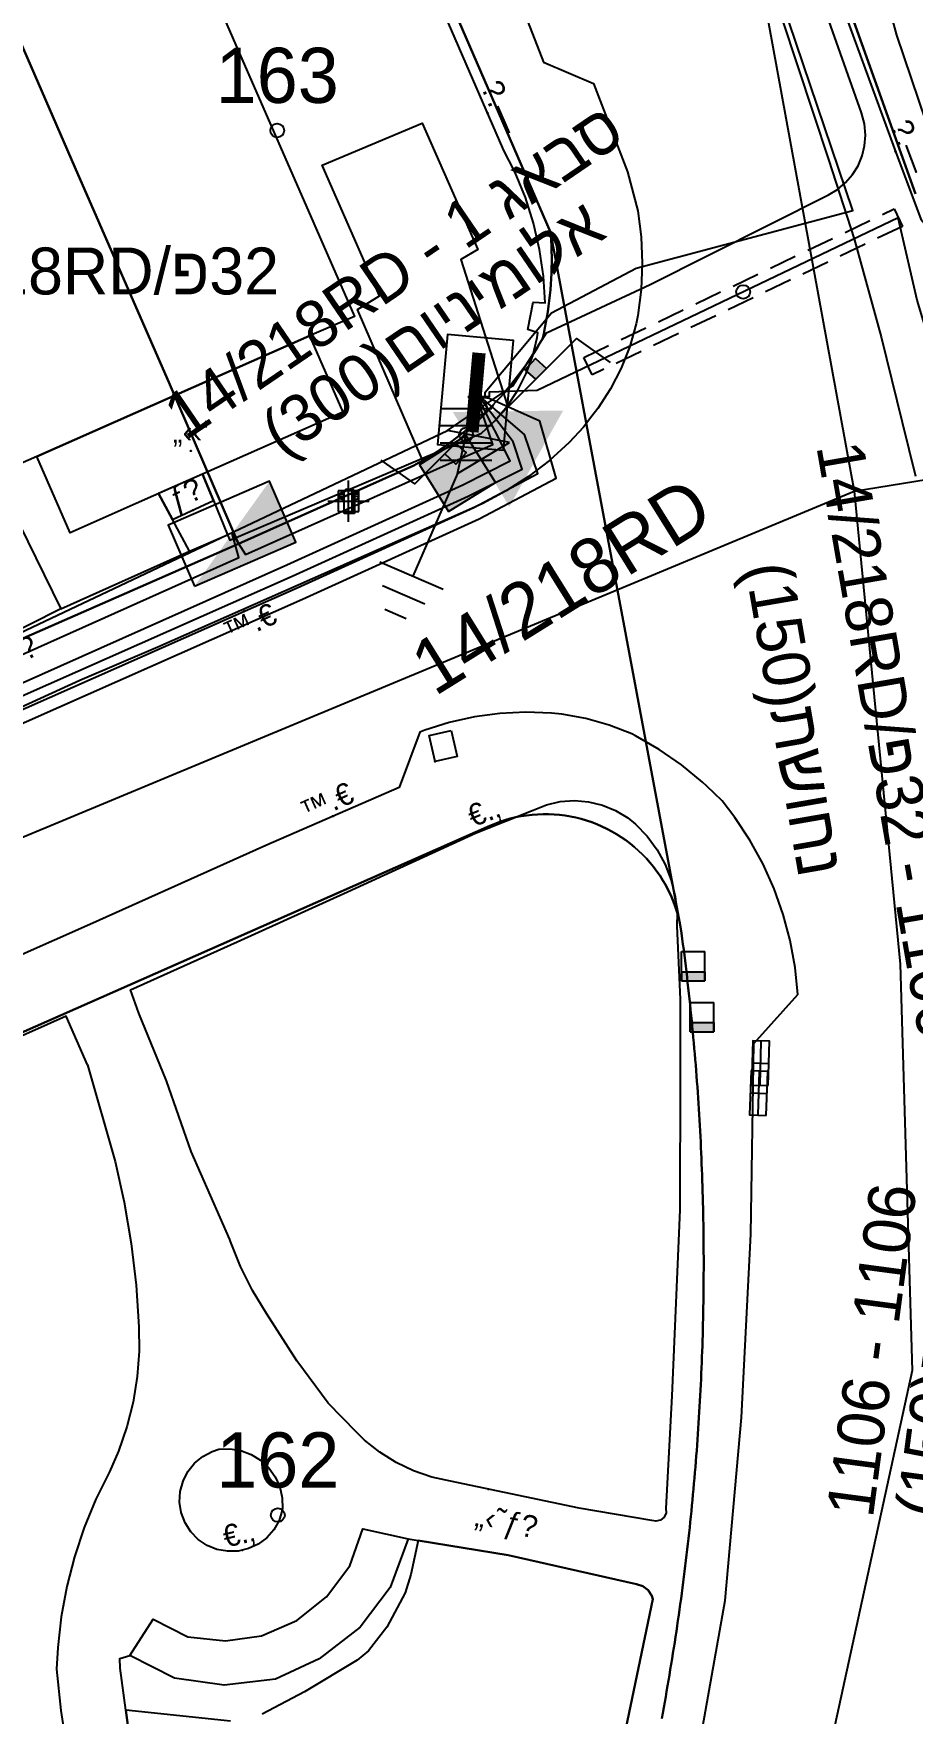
# Model space of a CAD drawing. Header units: metres. Extents: x 218299 to 220222, y 572714 to 574340.
# Drawn here: x 219259.5 to 219291.4, y 573411.5 to 573472.4 of the extents above; entities that cross this region are included whole.
import ezdxf
from ezdxf.enums import TextEntityAlignment as Align

# ---------------------------------------------------------------- set-up
doc = ezdxf.new("R2010")
doc.units = ezdxf.units.M
doc.header["$MEASUREMENT"] = 0
doc.header["$PDMODE"] = 66
doc.header["$PDSIZE"] = 0.75
doc.linetypes.add('DASH15', pattern=[1.5, 1, -0.5])
for name, color, linetype in [('1602', 44, 'Continuous'), ('1603', 44, 'Continuous'), ('6011', 10, 'Continuous'), ('6081', 1, 'CABLEUNDEXIST03'), ('6091', 102, 'CABLEUNDEXIST03'), ('6151', 102, 'CABLEUNDEXIST03'), ('6201', 7, 'Continuous'), ('6241', 7, 'Continuous'), ('6261', 7, 'Continuous'), ('6370', 7, 'Continuous'), ('6512', 7, 'Continuous'), ('6522', 1, 'Continuous'), ('65231', 1, 'Continuous'), ('6561', 7, 'Continuous'), ('6701', 7, 'DASH15'), ('68154', 7, 'Continuous'), ('6911', 3, 'Continuous'), ('6912', 1, 'Continuous'), ('6916', 7, 'Continuous'), ('A_POINTS', 2, 'Continuous'), ('M2200', 253, 'Continuous'), ('M2207', 253, 'Continuous'), ('M2401', 7, 'Continuous'), ('M2404', 7, 'Continuous'), ('M2407', 253, 'Continuous'), ('M2408', 253, 'Continuous'), ('M2412', 253, 'Continuous'), ('M2420', 253, 'Continuous'), ('M2602', 253, 'Continuous'), ('M2605', 253, 'Continuous'), ('M2809', 253, 'Continuous'), ('M4611', 253, 'Continuous'), ('M4903', 253, 'Continuous'), ('M5235', 253, 'Continuous'), ('M5250', 253, 'Continuous')]:
    doc.layers.add(name, color=color, linetype=linetype)
doc.styles.add('HEBTXT', font='HEBTXT')
doc.styles.add('MAVAT_HEBTXT', font='HEBTXT')
doc.linetypes.add('CABLEUNDEXIST03', pattern='A,3.5,[222,elecad.shx,S=0.01,R=0,X=0,Y=0],1.5', length=5)

# ---------------------------------------------------------------- blocks, each defined once
blk = doc.blocks.new('6261')
blk.add_lwpolyline([(-2, -1.2), (2, -1.2), (2, 1.2), (-2, 1.2)], close=True)
at = {"color": 0}
blk.add_solid([(2, 1.2), (-2, -1.2), (2, -1.2)], dxfattribs=at)
at = {"color": 0, "style": 'HEBTXT'}
blk.add_attdef('PIL_NAME', (2.689, 2.418), '', height=1.7, dxfattribs=at)
at = {"style": 'HEBTXT'}
blk.add_attdef('CAMUT_MONIM', (2.489, 0.218), '', height=1.7, dxfattribs=at)
at = {"color": 0, "style": 'HEBTXT', "flags": 1}
for tag, p in [('TYPE', (2.585, -1.773)), ('MAP_TYPE', (2.689, -3.782))]:
    blk.add_attdef(tag, p, '', height=1.7, dxfattribs=at)
blk = doc.blocks.new('6911')
at = {"layer": 'A_POINTS'}
blk.add_circle((0, 0), 0.25, dxfattribs=at)
at = {"color": 0, "style": 'HEBTXT', "flags": 1}
blk.add_attdef('CODE', (-2.918, 6.399), '', height=1.7, dxfattribs=at)
at = {"color": 0, "style": 'HEBTXT'}
for tag, p in [('PATH', (0.169, 4.708)), ('HTCH', (0.169, 2.708))]:
    blk.add_attdef(tag, text='', height=1.7, dxfattribs=at).set_placement(p, align=Align.MIDDLE_CENTER)
blk = doc.blocks.new('68154')
at = {"color": 0}
for p, q in [((0.9375, 0.9375), (-0.9375, 0.9375)), ((0.9375, 0.3125), (-0.9375, 0.3125)), ((0.9375, -0.3125), (-0.9375, -0.3125)), ((0.9375, -0.9375), (-0.9375, -0.9375))]:
    blk.add_line(p, q, dxfattribs=at)
at = {"layer": 'A_POINTS'}
blk.add_circle((0, 0), 0.25, dxfattribs=at)
blk = doc.blocks.new('6912')
at = {"layer": 'A_POINTS'}
blk.add_circle((0, 0), 0.25, dxfattribs=at)
at = {"color": 0, "style": 'HEBTXT', "flags": 1}
blk.add_attdef('CODE', (-2.918, 6.399), '', height=1.7, dxfattribs=at)
at = {"color": 0, "style": 'HEBTXT'}
for tag, p in [('PATH', (0.169, 4.708)), ('HTCH', (0.169, 2.708))]:
    blk.add_attdef(tag, text='', height=1.7, dxfattribs=at).set_placement(p, align=Align.MIDDLE_CENTER)
blk = doc.blocks.new('6522')
at = {"color": 0}
for points in [[(0.707, 0.707), (3.55, 3.55), (4.778, 2.689)], [(2.084, 2.082), (1.693, 2.422), (2.067, 2.83), (2.465, 2.465)]]:
    blk.add_lwpolyline(points, dxfattribs=at)
blk.add_solid([(2.083, 2.083), (1.693, 2.422), (2.465, 2.465), (2.067, 2.83)], dxfattribs=at)
at = {"color": 0, "style": 'HEBTXT'}
blk.add_attdef('PLACE', (4.757, 3.899), '', height=1.7, dxfattribs=at)
blk = doc.blocks.new('6201')
at = {"color": 0}
blk.add_solid([(-2, 1), (2, 1), (0, 4.464)], dxfattribs=at)
at = {"color": 0, "style": 'HEBTXT'}
for tag, p, height in [('TRN_NAME', (2.777, 4.893), 3), ('POWER', (2.777, 1.493), 2)]:
    blk.add_attdef(tag, p, '', height=height, dxfattribs=at)
blk = doc.blocks.new('6370')
at = {"color": 0}
blk.add_lwpolyline([(-1, -1), (1, -1), (1, 1), (-1, 1)], close=True, dxfattribs=at)
for points in [[(-0.991, 1.013), (1.003, 1.013), (-0.991, -1.013)], [(-0.991, -1.013), (1.003, -1.013), (1.003, 1.013)]]:
    blk.add_solid(points, dxfattribs=at)
at = {"color": 0, "style": 'HEBTXT'}
blk.add_attdef('POLE_NUM', (2.033, 2.706), '', height=2, dxfattribs=at)
at = {"color": 0, "style": 'HEBTXT', "flags": 1}
blk.add_attdef('MAP_TYPE', (2.063, -0.224), '', height=2, dxfattribs=at)
blk = doc.blocks.new('6561')
at = {"color": 0}
blk.add_line((0, 0), (-1.62, -3.72), dxfattribs=at)
at = {"color": 0, "flags": 128}
for points in [[(-2.812, -3.202), (-0.519, -4.199)], [(-2.718, -4.061), (-1.185, -4.727)], [(-2.624, -4.919), (-1.851, -5.255)]]:
    blk.add_lwpolyline(points, dxfattribs=at)
at = {"color": 0, "style": 'HEBTXT'}
for tag, p in [('TYPE', (1.691, -1.644)), ('DESC', (1.691, -4.209))]:
    blk.add_attdef(tag, p, '', height=1.5, dxfattribs=at)
blk = doc.blocks.new('6241')
at = {"color": 0}
blk.add_lwpolyline([(-2, -1.2), (2, -1.2), (2, 1.2), (-2, 1.2)], close=True, dxfattribs=at)
blk.add_lwpolyline([(-2, -1.2), (2, -1.2), (2, 1.2), (-2, 1.2)], close=True, dxfattribs=at)
at = {"color": 0, "const_width": 0.48}
blk.add_lwpolyline([(-1.44, 0), (1.44, 0)], dxfattribs=at)
blk.add_lwpolyline([(-1.44, 0), (1.44, 0)], dxfattribs=at)
at = {"color": 0, "style": 'HEBTXT'}
blk.add_attdef('PIL_NAME', (2.42, 1.776), '', height=1.7, dxfattribs=at)
at = {"color": 0, "style": 'HEBTXT', "flags": 1}
for tag, p in [('TYPE', (2.43, -0.61)), ('MAP_TYPE', (2.423, -2.677))]:
    blk.add_attdef(tag, p, '', height=1.7, dxfattribs=at)
blk = doc.blocks.new('6916')
at = {"layer": 'A_POINTS'}
blk.add_circle((0, 0), 0.25, dxfattribs=at)
at = {"color": 0, "style": 'HEBTXT'}
for tag, p in [('HTCH', (0.006, 3.527)), ('PIPE', (0.049, 1.33))]:
    blk.add_attdef(tag, text='', height=1.7, dxfattribs=at).set_placement(p, align=Align.MIDDLE_CENTER)
blk = doc.blocks.new('1603')
at = {"layer": 'A_POINTS'}
blk.add_circle((0, 0), 0.25, dxfattribs=at)
at = {"color": 0, "style": 'HEBTXT'}
blk.add_attdef('PARCEL_NUM', text='', height=2, dxfattribs=at).set_placement((0, 1), align=Align.CENTER)
at = {"color": 0, "style": 'HEBTXT', "flags": 1}
blk.add_attdef('LOT_NUM', text='', height=2, dxfattribs=at).set_placement((0, -2.5), align=Align.CENTER)
blk = doc.blocks.new('M2404')
blk.add_circle((0, 0), 0.025)
at = {"style": 'MAVAT_HEBTXT'}
blk.add_attdef('NAME', text='', height=0.8, dxfattribs=at).set_placement((0, 1.59), align=Align.MIDDLE)
blk = doc.blocks.new('M2408')
blk.add_circle((0, 0), 0.025)
at = {"style": 'MAVAT_HEBTXT'}
blk.add_attdef('NAME', text='', height=0.8, dxfattribs=at).set_placement((0, 1.59), align=Align.MIDDLE)
blk = doc.blocks.new('M2602')
blk.add_circle((0, 0), 0.025)
at = {"style": 'MAVAT_HEBTXT'}
blk.add_attdef('NAME', text='', height=0.8, dxfattribs=at).set_placement((0, 1.59), align=Align.MIDDLE)
blk = doc.blocks.new('M2605')
blk.add_circle((0, 0), 0.025)
at = {"style": 'MAVAT_HEBTXT'}
blk.add_attdef('NAME', text='', height=0.8, dxfattribs=at).set_placement((0, 1.59), align=Align.MIDDLE)
blk = doc.blocks.new('M2207')
blk.add_circle((0, 0), 0.025)
at = {"style": 'MAVAT_HEBTXT'}
blk.add_attdef('NAME', text='', height=0.8, dxfattribs=at).set_placement((0, 1.59), align=Align.MIDDLE)
blk = doc.blocks.new('M2412')
blk.add_circle((0, 0), 0.025)
at = {"style": 'MAVAT_HEBTXT'}
blk.add_attdef('NAME', text='', height=0.8, dxfattribs=at).set_placement((0, 1.59), align=Align.MIDDLE)
blk = doc.blocks.new('M5250')
blk.add_circle((0, 0), 0.025)
at = {"style": 'MAVAT_HEBTXT'}
blk.add_attdef('NAME', text='', height=0.8, dxfattribs=at).set_placement((0, 1.25), align=Align.MIDDLE)
blk = doc.blocks.new('M4611')
for p, q in [((-1.07, 0.55), (-1.07, 0.77)), ((-1, 0.57), (-0.52, 0.57)), ((-0.95, 0.86), (-0.54, 0.86)), ((-0.88, 1), (-0.51, 1)), ((-0.77, 1.07), (-0.5, 1.07)), ((-0.77, 0.25), (-0.5, 0.25)), ((-0.5, 1.07), (-0.5, 1.13)), ((-0.5, -1.5), (-0.5, 1.06)), ((-0.2, 1.43), (0.44, 1.43)), ((-0.04, 1.28), (-0.04, -1.47)), ((0.41, 1.29), (0.41, -1.46)), ((0.64, -1.47), (0.64, 1.16)), ((0.74, 1.13), (0.74, -1.5)), ((0.74, 1.07), (0.95, 1.07)), ((0.74, 0.25), (0.95, 0.25)), ((1.03, 1), (0.77, 1)), ((1.16, 0.85), (0.78, 0.85)), ((1.2, 0.55), (0.79, 0.55)), ((1.25, 0.55), (1.25, 0.77)), ((0.74, -1.5), (-0.5, -1.5))]:
    blk.add_line(p, q)
for centre, start, end in [((-0.77, 0.77), 90, 180), ((-0.77, 0.55), 180, 270), ((-0.2, 1.13), 90, 180), ((0.44, 1.13), 0, 90), ((0.95, 0.77), 0, 90), ((0.95, 0.55), 270, 0)]:
    blk.add_arc(centre, 0.3, start, end)
blk.add_point((0, 0))
at = {"style": 'MAVAT_HEBTXT', "flags": 1}
for tag, p in [('MARK', (0.08, 2.68)), ('HEIGHT', (0.08, -2.76)), ('NAME', (0.08, -5.32)), ('DIAMETER', (0.08, -7.89))]:
    blk.add_attdef(tag, text='', height=0.8, dxfattribs=at).set_placement(p, align=Align.MIDDLE)
blk = doc.blocks.new('M4903')
blk.add_lwpolyline([(-1.6, -0.59), (1.6, -0.59), (1.6, 0.62), (-1.6, 0.62)], close=True)
for points in [[(-1.57, 0), (1.57, 0)], [(0, 0.62), (0, -0.59)]]:
    blk.add_lwpolyline(points)
at = {"style": 'MAVAT_HEBTXT', "flags": 1}
for tag, p in [('MARK', (0, 1.87)), ('IL', (0, -6.97))]:
    blk.add_attdef(tag, text='', height=0.8, dxfattribs=at).set_placement(p, align=Align.MIDDLE)
at = {"style": 'MAVAT_HEBTXT'}
for tag, p in [('HEIGHT', (0, -1.84)), ('NAME', (0, -4.41))]:
    blk.add_attdef(tag, text='', height=0.8, dxfattribs=at).set_placement(p, align=Align.MIDDLE)
blk = doc.blocks.new('*U89')
at = {"linetype": 'Continuous'}
for p, q in [((-0.85, 0), (-0.85, -0.66)), ((0.85, 0), (0.85, -0.66))]:
    blk.add_line(p, q, dxfattribs=at)
blk.add_solid([(-0.85, 0), (-0.85, -0.66), (0.85, -0.66)], dxfattribs=at)
at = {"linetype": 'Continuous', "extrusion": (0, 0, -1)}
blk.add_solid([(0.85, 0), (-0.85, 0), (-0.85, -0.66)], dxfattribs=at)
blk = doc.blocks.new('M5235')
for points in [[(-0.85, 1.47), (0.85, 1.47)], [(-0.85, -0.66), (-0.85, 1.47)], [(0.85, -0.66), (0.85, 1.47)], [(-0.85, 0), (0.85, 0)], [(-0.85, -0.66), (0.85, -0.66)]]:
    blk.add_lwpolyline(points)
at = {"linetype": 'Continuous'}
blk.add_blockref('*U89', (0, 0), dxfattribs=at)
at = {"style": 'MAVAT_HEBTXT', "flags": 1}
for tag, p in [('MARK', (0, 2.72)), ('HEIGHT', (0, -1.92)), ('NAME', (0, -4.48))]:
    blk.add_attdef(tag, text='', height=0.8, dxfattribs=at).set_placement(p, align=Align.MIDDLE)
blk = doc.blocks.new('111')
at = {"layer": 'M2200'}
blk.add_polyline3d([(219265.245, 573475.677, 579.645), (219265.245, 573475.677, 579.645), (219271.134, 573462.182, 575.805), (219269.51, 573461.474, 575.834), (219259.625, 573457.096, 576.01), (219257.905, 573456.351, 576.045), (219251.903, 573469.856, 579.405), (219258.761, 573472.848, 579.528)], close=True, dxfattribs=at)
at = {"layer": 'M2207'}
for points in [[(219259.625, 573457.096, 575.925), (219269.51, 573461.474, 575.685), (219270.715, 573458.712, 575.685), (219265.627, 573456.459, 575.808), (219265.627, 573456.459, 575.808), (219263.228, 573455.397, 575.866), (219260.83, 573454.335, 575.925), (219259.625, 573457.096, 575.925)], [(219273.085, 573417.858, 576.105), (219272.423, 573416.097, 576.105), (219271.335, 573414.657, 576.105), (219269.849, 573413.509, 576.105), (219268.27, 573412.766, 576.105), (219266.413, 573412.554, 576.105), (219264.607, 573412.809, 576.105), (219262.992, 573413.628, 576.105), (219262.992, 573413.628, 576.105), (219263.845, 573414.944, 576.345), (219265.091, 573414.309, 576.345), (219266.464, 573414.156, 576.345), (219267.767, 573414.343, 576.345), (219269.047, 573414.898, 576.345), (219270.124, 573415.762, 576.345), (219270.969, 573416.885, 576.345), (219271.441, 573418.226, 576.345), (219273.085, 573417.858, 576.105)]]:
    blk.add_polyline3d(points, close=True, dxfattribs=at)
at = {"layer": 'M2401'}
for points in [[(219270.861, 573504.264, 572.734), (219272.37, 573502.46, 572.734), (219274.071, 573500.102, 572.734), (219275.346, 573498.198, 572.745), (219278.109, 573493.9, 572.745), (219277.059, 573493.04, 572.745), (219279.334, 573488.862, 572.985), (219282.181, 573483.328, 572.865), (219283.383, 573480.807, 572.865), (219285.292, 573476.417, 572.985), (219286.623, 573472.987, 573.105), (219288.329, 573467.835, 573.105), (219289.242, 573464.999, 573.105), (219290.218, 573461.436, 573.105), (219290.98, 573458.342, 573.178), (219291.462, 573456.383, 573.225)], [(219276.65, 573474.834, 572.7), (219277.986, 573471.398, 572.7), (219279.795, 573470.631, 572.7), (219281.027, 573467.423, 572.82), (219281.407, 573466.009, 572.82), (219281.526, 573465.064, 572.82), (219281.565, 573464.113, 572.82), (219281.525, 573463.162, 572.82), (219281.405, 573462.217, 572.82), (219281.348, 573461.909, 572.82), (219281.11, 573461.096, 572.82), (219280.797, 573460.308, 572.82), (219280.41, 573459.554, 572.82), (219279.955, 573458.839, 572.82), (219279.741, 573458.565, 572.82), (219279.434, 573458.171, 572.82), (219278.91, 573457.61, 572.82), (219278.201, 573456.962, 572.82), (219277.441, 573456.376, 572.82), (219276.634, 573455.854, 572.82), (219275.787, 573455.402, 572.82), (219275.393, 573455.221, 572.82), (219271.586, 573453.533, 572.82), (219264.004, 573450.188, 572.7), (219261.184, 573448.982, 572.7), (219254.331, 573445.85, 572.7)], [(219283.369, 573408.898, 573.66), (219284.574, 573415.63, 573.42), (219285.159, 573422.258, 573.42), (219285.501, 573428.903, 573.42), (219285.61, 573435.816, 573.18), (219287.198, 573437.598, 573.18), (219287.102, 573438.579, 573.143), (219286.927, 573439.548, 573.108), (219286.674, 573440.5, 573.074), (219286.344, 573441.429, 573.042), (219285.94, 573442.327, 573.012), (219285.465, 573443.191, 572.984), (219284.921, 573444.012, 572.958), (219284.454, 573444.618, 572.94), (219283.906, 573445.146, 572.966), (219283.745, 573445.3, 572.974), (219282.984, 573445.923, 572.995), (219282.174, 573446.483, 573.004), (219281.323, 573446.976, 573.001), (219281.182, 573447.049, 573), (219280.362, 573447.361, 573), (219279.516, 573447.597, 573), (219278.653, 573447.755, 573), (219278.272, 573447.799, 573), (219277.339, 573447.833, 573), (219276.406, 573447.787, 573), (219275.481, 573447.662, 573), (219274.57, 573447.457, 573), (219273.679, 573447.176, 573), (219273.499, 573447.108, 573), (219272.757, 573445.107, 572.88), (219267.923, 573443.002, 572.88), (219261.549, 573440.132, 572.88), (219254.915, 573437.203, 572.88)]]:
    blk.add_polyline3d(points, dxfattribs=at)
at = {"layer": 'M2404'}
for points in [[(219276.65, 573474.834, 572.7), (219277.986, 573471.398, 572.7), (219279.795, 573470.631, 572.7), (219281.027, 573467.423, 572.82), (219281.407, 573466.009, 572.82), (219281.526, 573465.064, 572.82), (219281.565, 573464.113, 572.82), (219281.525, 573463.162, 572.82), (219281.405, 573462.217, 572.82), (219281.348, 573461.909, 572.82), (219281.11, 573461.096, 572.82), (219280.797, 573460.308, 572.82), (219280.41, 573459.554, 572.82), (219279.955, 573458.839, 572.82), (219279.741, 573458.565, 572.82), (219279.434, 573458.171, 572.82), (219278.91, 573457.61, 572.82), (219278.201, 573456.962, 572.82), (219277.441, 573456.376, 572.82), (219276.634, 573455.854, 572.82), (219275.787, 573455.402, 572.82), (219275.393, 573455.221, 572.82), (219271.586, 573453.533, 572.82), (219264.004, 573450.188, 572.7), (219261.184, 573448.982, 572.7), (219254.331, 573445.85, 572.7)], [(219270.861, 573504.264, 572.734), (219272.37, 573502.46, 572.734), (219274.071, 573500.102, 572.734), (219275.346, 573498.198, 572.745), (219278.109, 573493.9, 572.745), (219277.059, 573493.04, 572.745), (219279.334, 573488.862, 572.985), (219282.181, 573483.328, 572.865), (219283.383, 573480.807, 572.865), (219285.292, 573476.417, 572.985), (219286.623, 573472.987, 573.105), (219288.329, 573467.835, 573.105), (219289.242, 573464.999, 573.105), (219290.218, 573461.436, 573.105), (219290.98, 573458.342, 573.178), (219291.462, 573456.383, 573.225)], [(219283.369, 573408.898, 573.66), (219284.574, 573415.63, 573.42), (219285.159, 573422.258, 573.42), (219285.501, 573428.903, 573.42), (219285.61, 573435.816, 573.18), (219287.198, 573437.598, 573.18), (219287.102, 573438.579, 573.143), (219286.927, 573439.548, 573.108), (219286.674, 573440.5, 573.074), (219286.344, 573441.429, 573.042), (219285.94, 573442.327, 573.012), (219285.465, 573443.191, 572.984), (219284.921, 573444.012, 572.958), (219284.454, 573444.618, 572.94), (219283.906, 573445.146, 572.966), (219283.745, 573445.3, 572.974), (219282.984, 573445.923, 572.995), (219282.174, 573446.483, 573.004), (219281.323, 573446.976, 573.001), (219281.182, 573447.049, 573), (219280.362, 573447.361, 573), (219279.516, 573447.597, 573), (219278.653, 573447.755, 573), (219278.272, 573447.799, 573), (219277.339, 573447.833, 573), (219276.406, 573447.787, 573), (219275.481, 573447.662, 573), (219274.57, 573447.457, 573), (219273.679, 573447.176, 573), (219273.499, 573447.108, 573), (219272.757, 573445.107, 572.88), (219267.923, 573443.002, 572.88), (219261.549, 573440.132, 572.88), (219254.915, 573437.203, 572.88)]]:
    blk.add_polyline3d(points, dxfattribs=at)
at = {"layer": 'M2407'}
for points in [[(219294.11, 573464.953, 574.562), (219292.93, 573466.059, 574.562), (219290.786, 573472.384, 574.442), (219289.746, 573476.19, 574.202), (219288.784, 573480.969, 574.202), (219290.498, 573481.452, 573.962), (219290.426, 573481.873, 573.962), (219291.717, 573482.346, 573.962), (219291.571, 573485.264, 573.962), (219296.034, 573485.7, 573.962)], [(219273.571, 573457.025, 573.302), (219271.244, 573462.426, 573.302), (219272.045, 573462.926, 573.302), (219269.966, 573467.666, 573.302), (219273.582, 573469.186, 573.302), (219275.601, 573464.602, 573.302), (219274.983, 573464.241, 573.302), (219276.682, 573458.942, 573.302)]]:
    blk.add_polyline3d(points, dxfattribs=at)
at = {"layer": 'M2408'}
for points in [[(219265.161, 573453.673, 572.582), (219266.533, 573454.263, 572.582)], [(219260.491, 573451.576, 572.582), (219254.811, 573448.713, 572.702)], [(219282.933, 573434.671, 573.302), (219282.928, 573429.789, 573.302), (219282.632, 573423.039, 573.302), (219282.422, 573418.964, 573.422), (219282.427, 573418.797, 573.472), (219282.355, 573418.646, 573.515), (219282.22, 573418.54, 573.544), (219282.05, 573418.503, 573.552), (219281.915, 573418.526, 573.542), (219279.283, 573418.969, 573.782), (219274.613, 573419.947, 573.902), (219273.932, 573420.1, 573.858), (219273.272, 573420.33, 573.823), (219272.641, 573420.633, 573.798), (219272.049, 573421.006, 573.784), (219271.502, 573421.443, 573.78), (219271.203, 573421.73, 573.782), (219270.184, 573422.776, 573.782), (219269.045, 573424.309, 573.782), (219267.944, 573426.024, 573.662), (219267.438, 573426.858, 573.662), (219267.003, 573427.731, 573.662), (219266.641, 573428.636, 573.662), (219266.613, 573428.716, 573.662), (219265.217, 573431.905, 573.542), (219264.325, 573434.467, 573.302), (219263.321, 573436.913, 573.062)], [(219261.462, 573435.05, 573.062), (219262.458, 573431.545, 573.302), (219262.79, 573430.063, 573.4), (219263.044, 573428.566, 573.503), (219263.219, 573427.058, 573.608), (219263.314, 573425.543, 573.718), (219263.332, 573424.669, 573.782), (219263.263, 573423.74, 573.782), (219263.115, 573422.821, 573.782), (219262.888, 573421.917, 573.782), (219262.584, 573421.036, 573.782), (219262.261, 573420.295, 573.782), (219261.763, 573419.299, 573.86), (219261.337, 573418.27, 573.923), (219260.984, 573417.212, 573.972), (219260.707, 573416.131, 574.006), (219260.506, 573415.034, 574.025), (219260.382, 573413.925, 574.029), (219260.342, 573413.129, 574.022), (219260.496, 573411.635, 574.154), (219260.726, 573410.15, 574.266)], [(219273.085, 573417.858, 574.022), (219273.448, 573417.799, 573.998), (219276.709, 573417.264, 573.782), (219281.36, 573416.219, 573.542), (219281.587, 573416.143, 573.542), (219281.777, 573415.996, 573.542), (219281.908, 573415.795, 573.542), (219281.949, 573415.674, 573.542), (219280.615, 573409.299, 573.782)], [(219263.008, 573410.472, 574.202), (219262.848, 573411.654, 574.149), (219262.642, 573413.171, 574.082), (219262.631, 573413.524, 574.082), (219262.992, 573413.628, 574.082)]]:
    blk.add_polyline3d(points, dxfattribs=at)
at = {"layer": 'M2412'}
blk.add_polyline3d([(219265.627, 573456.459, 573.302), (219264.036, 573455.755, 573.302), (219264.545, 573454.812, 572.822), (219266.022, 573455.502, 572.822)], close=True, dxfattribs=at)
at = {"layer": 'M2420', "linetype": 'Continuous', "lineweight": -3}
for points in [[(219256.282, 573513.496), (219263.41, 573505.62), (219268.3, 573499.12), (219274.59, 573492.38), (219278.655, 573487.654), (219285.3, 573477.38), (219289.24, 573455.84)], [(219289.24, 573455.84), (219327.91, 573462.12), (219380.7, 573467.5), (219396.3, 573469.62)], [(219211.8, 573423.19), (219237.2, 573434.19), (219289.24, 573455.84)], [(219289.24, 573455.84), (219290.91, 573438.69), (219291.348, 573423.966), (219287.284, 573405.343), (219280.498, 573384.44), (219276.425, 573376.295), (219268.281, 573362.45), (219259.507, 573352.104)]]:
    blk.add_lwpolyline(points, dxfattribs=at)
at = {"layer": 'M2602'}
for points in [[(219263.321, 573436.913, 573.332), (219263.321, 573436.913, 573.332), (219263.018, 573437.759, 573.332), (219263.018, 573437.759, 573.332), (219266.884, 573439.504, 573.212), (219270.877, 573441.322, 573.332), (219275.546, 573443.462, 573.332), (219277.616, 573444.281, 573.332), (219278.093, 573444.473, 573.374), (219278.594, 573444.588, 573.409), (219279.107, 573444.625, 573.436), (219279.621, 573444.583, 573.456), (219280.122, 573444.462, 573.467), (219280.598, 573444.265, 573.469), (219281.039, 573443.998, 573.462), (219281.32, 573443.772, 573.452), (219281.742, 573443.334, 573.452), (219282.102, 573442.844, 573.452), (219282.395, 573442.312, 573.452), (219282.616, 573441.745, 573.452), (219282.76, 573441.154, 573.452), (219282.826, 573440.55, 573.452), (219282.822, 573440.076, 573.452), (219282.938, 573437.429, 573.452), (219282.933, 573434.671, 573.452), (219282.933, 573434.671, 573.452)], [(219261.462, 573435.05, 573.332), (219261.462, 573435.05, 573.332), (219260.685, 573436.814, 573.332), (219260.685, 573436.814, 573.332), (219255.608, 573434.556, 573.212), (219250.243, 573432.214, 573.212), (219244.714, 573429.508, 573.212), (219244.714, 573429.508, 573.212)], [(219266.214, 573421.105, 574.082), (219266.615, 573421.122, 574.082), (219267.013, 573421.06, 574.082), (219267.39, 573420.92, 574.082), (219267.732, 573420.709, 574.082), (219268.026, 573420.435, 574.082), (219268.26, 573420.107, 574.082), (219268.425, 573419.74, 574.082), (219268.513, 573419.348, 574.082), (219268.523, 573418.946, 574.082), (219268.519, 573418.899, 574.082), (219268.401, 573418.53, 574.082), (219268.211, 573418.192, 574.082), (219267.955, 573417.901, 574.082), (219267.645, 573417.669, 574.082), (219267.294, 573417.505, 574.082), (219266.917, 573417.417, 574.082), (219266.53, 573417.407, 574.082), (219266.149, 573417.477, 574.082), (219265.79, 573417.624, 574.082), (219265.469, 573417.841, 574.082), (219265.2, 573418.119, 574.082), (219264.993, 573418.446, 574.082), (219264.857, 573418.809, 574.082), (219264.799, 573419.192, 574.082), (219264.821, 573419.579, 574.082), (219264.921, 573419.953, 574.082), (219265.096, 573420.299, 574.082), (219265.338, 573420.602, 574.082), (219265.636, 573420.848, 574.082), (219265.979, 573421.028, 574.082), (219266.214, 573421.105, 574.082)]]:
    blk.add_polyline3d(points, dxfattribs=at)
at = {"layer": 'M2605'}
for points in [[(219285.297, 573482.266, 574.09), (219287.597, 573476.742, 574.09), (219290.706, 573468.252, 574.33), (219291.663, 573465.704, 574.33), (219292.166, 573465.103, 574.33), (219292.728, 573464.557, 574.33), (219293.342, 573464.072, 574.33), (219294.003, 573463.651, 574.33), (219294.703, 573463.3, 574.33), (219295.436, 573463.022, 574.33), (219296.192, 573462.82, 574.33), (219296.966, 573462.696, 574.33), (219297.748, 573462.652, 574.33), (219298.53, 573462.688, 574.33), (219299.305, 573462.803, 574.33), (219300.062, 573462.996, 574.33), (219299.984, 573463.485, 574.368), (219299.585, 573465.962, 574.562), (219299.568, 573466.065, 574.57), (219299.568, 573466.065, 574.57), (219299.568, 573466.065, 574.57)], [(219265.627, 573456.459, 573.302), (219266.022, 573455.502, 573.302), (219266.533, 573454.263, 573.302), (219266.613, 573454.07, 573.302), (219266.613, 573454.07, 573.302), (219273.571, 573457.025, 573.302), (219275.735, 573457.944, 573.302), (219276.234, 573458.411, 573.302), (219276.676, 573458.933, 573.302), (219276.682, 573458.942, 573.302), (219277.053, 573459.503, 573.302), (219277.362, 573460.113, 573.302), (219277.597, 573460.755, 573.302), (219277.756, 573461.42, 573.302), (219277.782, 573461.581, 573.302), (219277.412, 573461.708, 573.302), (219277.615, 573462.697, 573.302), (219278.043, 573462.67, 573.302), (219277.983, 573463.645, 573.302), (219277.843, 573464.612, 573.302), (219277.625, 573465.564, 573.302), (219277.329, 573466.495, 573.302), (219276.958, 573467.399, 573.302), (219276.515, 573468.269, 573.302), (219276.508, 573468.28, 573.302), (219273.33, 573475.609, 573.062)], [(219248.92, 573448.904, 573.302), (219249.261, 573448.113, 573.302), (219249.9, 573446.628, 573.302), (219249.929, 573446.561, 573.302), (219254.811, 573448.713, 573.302), (219254.811, 573448.713, 573.302), (219252.8, 573453.399, 573.302), (219252.8, 573453.399, 573.302), (219255.679, 573454.669, 573.302), (219256.894, 573455.205, 573.302), (219257.038, 573455.269, 573.302), (219258.397, 573455.868, 573.302), (219260.491, 573451.576, 573.302), (219260.491, 573451.576, 573.302), (219265.161, 573453.673, 573.302), (219265.161, 573453.673, 573.302), (219264.545, 573454.812, 573.302), (219264.036, 573455.755, 573.302)]]:
    blk.add_polyline3d(points, dxfattribs=at)
at = {"layer": 'M2809'}
for points in [[(219280.615, 573409.299, 573.782), (219281.949, 573415.674, 573.542), (219281.908, 573415.795, 573.542), (219281.777, 573415.996, 573.542), (219281.587, 573416.143, 573.542), (219281.36, 573416.219, 573.542), (219276.709, 573417.264, 573.782), (219273.448, 573417.799, 573.998), (219273.18, 573416.57, 573.998), (219272.973, 573415.905, 574.06), (219272.313, 573414.661, 574.238), (219271.647, 573413.801, 574.238), (219271.23, 573413.455, 574.238), (219269.327, 573412.307, 574.238), (219267.788, 573411.5, 574.238)], [(219266.645, 573411.25, 574.238), (219262.848, 573411.654, 574.149), (219263.008, 573410.472, 574.202)]]:
    blk.add_polyline3d(points, dxfattribs=at)
at = {"layer": 'M5250'}
blk.add_polyline3d([(219274.641, 573447.169, 572.985), (219274.86, 573446.225, 572.985), (219274.055, 573446.039, 572.985), (219273.836, 573446.982, 572.985), (219274.641, 573447.169, 572.985)], dxfattribs=at)
at = {"layer": 'M2207'}
ref = blk.add_blockref('M2207', (219265.202, 573457.303), dxfattribs=dict(at, xscale=0.5, yscale=0.5, zscale=0.5))
ref.add_attrib('NAME', '„‹‹‘', dxfattribs={"layer": '0', "height": 0.8, "style": 'MAVAT_HEBTXT'}).set_placement((219265.202, 573457.928), align=Align.MIDDLE)
at = {"layer": 'M2404'}
ref = blk.add_blockref('M2404', (219267.107, 573451.557), dxfattribs=dict(at, xscale=0.5, yscale=0.5, zscale=0.5))
ref.add_attrib('NAME', '™.€', dxfattribs={"layer": '0', "height": 0.8, "rotation": 24.2411, "style": 'MAVAT_HEBTXT'}).set_placement((219267.333, 573451.055), align=Align.MIDDLE)
ref = blk.add_blockref('M2404', (219270.35, 573444.059), dxfattribs=dict(at, xscale=0.5, yscale=0.5, zscale=0.5))
ref.add_attrib('NAME', '™.€', dxfattribs={"layer": '0', "height": 0.8, "rotation": 24.2411, "style": 'MAVAT_HEBTXT'}).set_placement((219270.124, 573444.56), align=Align.MIDDLE)
at = {"layer": 'M2408'}
ref = blk.add_blockref('M2408', (219258.257, 573450.45), dxfattribs=dict(at, xscale=0.5, yscale=0.5, zscale=0.5))
ref.add_attrib('NAME', '„‹˜ƒ\x8e', dxfattribs={"layer": '0', "height": 0.8, "rotation": 26.75572, "style": 'MAVAT_HEBTXT'}).set_placement((219258.605, 573449.705), align=Align.MIDDLE)
ref = blk.add_blockref('M2408', (219275.987, 573419.659), dxfattribs=dict(at, xscale=0.5, yscale=0.5, zscale=0.5))
ref.add_attrib('NAME', '„‹˜ƒ\x8e', dxfattribs={"layer": '0', "height": 0.8, "rotation": 348.17568, "style": 'MAVAT_HEBTXT'}).set_placement((219276.628, 573418.389), align=Align.MIDDLE)
at = {"layer": 'M2412'}
ref = blk.add_blockref('M2412', (219265.281, 573455.156), dxfattribs=dict(at, xscale=0.5, yscale=0.5, zscale=0.5))
ref.add_attrib('NAME', 'ƒ\x8e', dxfattribs={"layer": '0', "height": 0.8, "rotation": 25.03963, "style": 'MAVAT_HEBTXT'}).set_placement((219265.048, 573455.654), align=Align.MIDDLE)
at = {"layer": 'M2602'}
ref = blk.add_blockref('M2602', (219276.038, 573443.656), dxfattribs=dict(at, xscale=0.5, yscale=0.5, zscale=0.5))
ref.add_attrib('NAME', '€.‚', dxfattribs={"layer": '0', "height": 0.8, "rotation": 21.59821, "style": 'MAVAT_HEBTXT'}).set_placement((219275.835, 573444.168), align=Align.MIDDLE)
ref = blk.add_blockref('M2602', (219267.074, 573417.453), dxfattribs=dict(at, xscale=0.5, yscale=0.5, zscale=0.5))
ref.add_attrib('NAME', '€.‚', dxfattribs={"layer": '0', "height": 0.8, "rotation": 13.21836, "style": 'MAVAT_HEBTXT'}).set_placement((219266.948, 573417.989), align=Align.MIDDLE)
at = {"layer": 'M2605'}
ref = blk.add_blockref('M2605', (219275.955, 573469.555), dxfattribs=dict(at, xscale=0.5, yscale=0.5, zscale=0.5))
ref.add_attrib('NAME', '\x9a.—', dxfattribs={"layer": '0', "height": 0.8, "rotation": 293.4474, "style": 'MAVAT_HEBTXT'}).set_placement((219276.46, 573469.774), align=Align.MIDDLE)
ref = blk.add_blockref('M2605', (219290.743, 573468.154), dxfattribs=dict(at, xscale=0.5, yscale=0.5, zscale=0.5))
ref.add_attrib('NAME', '\x9a.—', dxfattribs={"layer": '0', "height": 0.8, "rotation": 290.57786, "style": 'MAVAT_HEBTXT'}).set_placement((219291.258, 573468.347), align=Align.MIDDLE)
at = {"layer": 'M4611', "xscale": 0.3, "yscale": 0.3, "zscale": 0.3}
blk.add_blockref('M4611', (219270.914, 573455.483, 572.845), dxfattribs=at)
at = {"layer": 'M4903', "xscale": 0.5, "yscale": 0.5, "zscale": 0.5}
for p, rotation in [((219285.856, 573435.106, 573.03), 88.53554112614849), ((219285.789, 573434.018, 573.03), 88.04763221182758)]:
    blk.add_blockref('M4903', p, dxfattribs=dict(at, rotation=rotation))
at = {"layer": 'M5235', "xscale": 0.5, "yscale": 0.5, "zscale": 0.5}
for p in [(219283.412, 573438.423, 573.15), (219283.727, 573436.576, 573.15)]:
    blk.add_blockref('M5235', p, dxfattribs=at)
at = {"layer": 'M5250', "xscale": 0.4999999999999992, "yscale": 0.4999999999999992, "zscale": 0.4999999999999992, "rotation": 4.910685105485634}
blk.add_blockref('M5250', (219274.055, 573446.039, 572.985), dxfattribs=at)

msp = doc.modelspace()

# ---------------------------------------------------------------- linework, layer by layer
at = {"layer": '1602'}
for points in [[(219291.466, 573466.631), (219284.566, 573485.931), (219297.846, 573487.841)], [(219284.566, 573485.931), (219291.466, 573466.631)], [(219270.386, 573483.341), (219278.236, 573465.241), (219278.2584, 573464.9439), (219278.2693, 573464.7442), (219278.2768, 573464.5443), (219278.2811, 573464.3444), (219278.2819, 573464.1444), (219278.2795, 573463.9444), (219278.2737, 573463.7445), (219278.2646, 573463.5447), (219278.2522, 573463.3451), (219278.2364, 573463.1457), (219278.2173, 573462.9466), (219278.195, 573462.7479), (219278.1692, 573462.5495), (219278.1402, 573462.3517), (219278.1079, 573462.1543), (219278.0724, 573461.9575), (219278.0335, 573461.7613), (219277.9914, 573461.5658), (219277.946, 573461.371), (219277.8297, 573461.1702), (219277.7263, 573460.999), (219277.6201, 573460.8296), (219277.511, 573460.6619), (219277.3992, 573460.4961), (219277.2847, 573460.3321), (219277.1674, 573460.1701), (219277.0475, 573460.0101), (219276.9249, 573459.8521), (219276.7996, 573459.6961), (219276.6718, 573459.5423), (219276.5415, 573459.3906), (219276.4086, 573459.2411), (219276.2733, 573459.0939), (219276.1355, 573458.9489), (219275.9954, 573458.8062), (219275.8529, 573458.6659), (219275.708, 573458.528), (219275.5609, 573458.3925), (219275.4116, 573458.2595), (219275.26, 573458.129), (219275.1063, 573458.001), (219274.9505, 573457.8756), (219274.7926, 573457.7529), (219274.6327, 573457.6328), (219274.4708, 573457.5153), (219274.307, 573457.4006), (219274.1413, 573457.2886), (219273.9737, 573457.1794), (219273.8044, 573457.073), (219273.6333, 573456.9695), (219273.4605, 573456.8688), (219273.286, 573456.771), (219266.926, 573453.941), (219264.446, 573459.711), (219260.996, 573467.591), (219256.756, 573477.341)], [(219282.2691, 573411.3462), (219282.3055, 573411.5429), (219282.3414, 573411.7396), (219282.377, 573411.9364), (219282.412, 573412.1333), (219282.4467, 573412.3303), (219282.4809, 573412.5274), (219282.5146, 573412.7245), (219282.548, 573412.9217), (219282.5809, 573413.119), (219282.6133, 573413.3163), (219282.6453, 573413.5137), (219282.6769, 573413.7112), (219282.708, 573413.9088), (219282.7387, 573414.1064), (219282.769, 573414.3041), (219282.7988, 573414.5019), (219282.8282, 573414.6997), (219282.8571, 573414.8976), (219282.8856, 573415.0956), (219282.9136, 573415.2936), (219282.9413, 573415.4917), (219282.9684, 573415.6898), (219282.9952, 573415.888), (219283.0215, 573416.0863), (219283.0473, 573416.2846), (219283.0727, 573416.483), (219283.0977, 573416.6814), (219283.1222, 573416.8799), (219283.1463, 573417.0785), (219283.17, 573417.2771), (219283.1932, 573417.4757), (219283.2159, 573417.6744), (219283.2383, 573417.8732), (219283.2602, 573418.072), (219283.2816, 573418.2708), (219283.3026, 573418.4697), (219283.3231, 573418.6687), (219283.3433, 573418.8676), (219283.3629, 573419.0667), (219283.3822, 573419.2657), (219283.4009, 573419.4649), (219283.4193, 573419.664), (219283.4372, 573419.8632), (219283.4547, 573420.0624), (219283.4717, 573420.2617), (219283.4882, 573420.461), (219283.5044, 573420.6604), (219283.5201, 573420.8598), (219283.5353, 573421.0592), (219283.5501, 573421.2586), (219283.5645, 573421.4581), (219283.5784, 573421.6576), (219283.5919, 573421.8572), (219283.6049, 573422.0568), (219283.6175, 573422.2564), (219283.6296, 573422.456), (219283.6413, 573422.6556), (219283.6526, 573422.8553), (219283.6634, 573423.055), (219283.6737, 573423.2548), (219283.6837, 573423.4545), (219283.6931, 573423.6543), (219283.7022, 573423.8541), (219283.7108, 573424.0539), (219283.7189, 573424.2537), (219283.7266, 573424.4536), (219283.7339, 573424.6535), (219283.7407, 573424.8533), (219283.7471, 573425.0532), (219283.753, 573425.2532), (219283.7585, 573425.4531), (219283.7635, 573425.653), (219283.7681, 573425.853), (219283.7722, 573426.0529), (219283.7759, 573426.2529), (219283.7792, 573426.4529), (219283.782, 573426.6528), (219283.7844, 573426.8528), (219283.7863, 573427.0528), (219283.7878, 573427.2528), (219283.7888, 573427.4528), (219283.7894, 573427.6528), (219283.7896, 573427.8528), (219283.7893, 573428.0528), (219283.7885, 573428.2528), (219283.7873, 573428.4528), (219283.7857, 573428.6528), (219283.7836, 573428.8528), (219283.7811, 573429.0528), (219283.7782, 573429.2527), (219283.7748, 573429.4527), (219283.7709, 573429.6527), (219283.7666, 573429.8526), (219283.7619, 573430.0526), (219283.7567, 573430.2525), (219283.7511, 573430.4524), (219283.745, 573430.6523), (219283.7385, 573430.8522), (219283.7315, 573431.0521), (219283.7241, 573431.252), (219283.7162, 573431.4518), (219283.708, 573431.6517), (219283.6992, 573431.8515), (219283.69, 573432.0512), (219283.6804, 573432.251), (219283.6703, 573432.4508), (219283.6598, 573432.6505), (219283.6489, 573432.8502), (219283.6375, 573433.0499), (219283.6256, 573433.2495), (219283.6133, 573433.4491), (219283.6006, 573433.6487), (219283.5874, 573433.8483), (219283.5738, 573434.0478), (219283.5597, 573434.2473), (219283.5452, 573434.4468), (219283.5303, 573434.6462), (219283.5149, 573434.8457), (219283.4991, 573435.045), (219283.4828, 573435.2444), (219283.4661, 573435.4437), (219283.4489, 573435.6429), (219283.4313, 573435.8421), (219283.4132, 573436.0413), (219283.3948, 573436.2405), (219283.3758, 573436.4396), (219283.3564, 573436.6386), (219283.3366, 573436.8377), (219283.3164, 573437.0366), (219283.2957, 573437.2355), (219283.2745, 573437.4344), (219283.2529, 573437.6333), (219283.2309, 573437.832), (219283.2084, 573438.0308), (219283.1855, 573438.2295), (219283.1622, 573438.4281), (219283.1384, 573438.6267), (219283.1141, 573438.8252), (219283.0895, 573439.0237), (219283.0643, 573439.2221), (219283.0388, 573439.4204), (219283.0128, 573439.6187), (219282.9863, 573439.817), (219282.954, 573440.055), (219278.236, 573465.241), (219270.386, 573483.341)], [(219257.756, 573449.911), (219266.926, 573453.941), (219273.286, 573456.771), (219273.4605, 573456.8688), (219273.6333, 573456.9695), (219273.8044, 573457.073), (219273.9737, 573457.1794), (219274.1413, 573457.2886), (219274.307, 573457.4006), (219274.4708, 573457.5153), (219274.6327, 573457.6328), (219274.7926, 573457.7529), (219274.9505, 573457.8756), (219275.1063, 573458.001), (219275.26, 573458.129), (219275.4116, 573458.2595), (219275.5609, 573458.3925), (219275.708, 573458.528), (219275.8529, 573458.6659), (219275.9954, 573458.8062), (219276.1355, 573458.9489), (219276.2733, 573459.0939), (219276.4086, 573459.2411), (219276.5415, 573459.3906), (219276.6718, 573459.5423), (219276.7996, 573459.6961), (219276.9249, 573459.8521), (219277.0475, 573460.0101), (219277.1674, 573460.1701), (219277.2847, 573460.3321), (219277.3992, 573460.4961), (219277.511, 573460.6619), (219277.6201, 573460.8296), (219277.7263, 573460.999), (219277.8297, 573461.1702), (219277.946, 573461.371), (219277.9914, 573461.5658), (219278.0335, 573461.7613), (219278.0724, 573461.9575), (219278.1079, 573462.1543), (219278.1402, 573462.3517), (219278.1692, 573462.5495), (219278.195, 573462.7479), (219278.2173, 573462.9466), (219278.2364, 573463.1457), (219278.2522, 573463.3451), (219278.2646, 573463.5447), (219278.2737, 573463.7445), (219278.2795, 573463.9444), (219278.2819, 573464.1444), (219278.2811, 573464.3444), (219278.2768, 573464.5443), (219278.2693, 573464.7442), (219278.2584, 573464.9439), (219278.236, 573465.241), (219282.954, 573440.055), (219282.9132, 573440.2508), (219282.8647, 573440.4448), (219282.8084, 573440.6367), (219282.7445, 573440.8262), (219282.6731, 573441.013), (219282.5943, 573441.1968), (219282.5081, 573441.3773), (219282.4149, 573441.5542), (219282.3146, 573441.7272), (219282.2075, 573441.8961), (219282.0937, 573442.0606), (219281.9734, 573442.2204), (219281.8469, 573442.3752), (219281.7142, 573442.5249), (219281.5757, 573442.6691), (219281.4315, 573442.8077), (219281.2819, 573442.9404), (219281.1271, 573443.067), (219280.9674, 573443.1873), (219280.8029, 573443.3012), (219280.6341, 573443.4083), (219280.4611, 573443.5087), (219280.2842, 573443.602), (219280.1038, 573443.6882), (219279.92, 573443.7671), (219279.7332, 573443.8386), (219279.5438, 573443.9026), (219279.3519, 573443.9589), (219279.1579, 573444.0075), (219278.9621, 573444.0484), (219278.7649, 573444.0813), (219278.5664, 573444.1064), (219278.3672, 573444.1235), (219278.1674, 573444.1326), (219277.9674, 573444.1337), (219277.7676, 573444.1268), (219277.5681, 573444.1119), (219277.3694, 573444.0891), (219277.1718, 573444.0584), (219276.9756, 573444.0197), (219276.7811, 573443.9733), (219276.5886, 573443.9191), (219276.3984, 573443.8572), (219276.04, 573443.717), (219244.026, 573429.571)], [(219244.026, 573429.571), (219276.04, 573443.717), (219276.3984, 573443.8572), (219276.5886, 573443.9191), (219276.7811, 573443.9733), (219276.9756, 573444.0197), (219277.1718, 573444.0584), (219277.3694, 573444.0891), (219277.5681, 573444.1119), (219277.7676, 573444.1268), (219277.9674, 573444.1337), (219278.1674, 573444.1326), (219278.3672, 573444.1235), (219278.5664, 573444.1064), (219278.7649, 573444.0813), (219278.9621, 573444.0484), (219279.1579, 573444.0075), (219279.3519, 573443.9589), (219279.5438, 573443.9026), (219279.7332, 573443.8386), (219279.92, 573443.7671), (219280.1038, 573443.6882), (219280.2842, 573443.602), (219280.4611, 573443.5087), (219280.6341, 573443.4083), (219280.8029, 573443.3012), (219280.9674, 573443.1873), (219281.1271, 573443.067), (219281.2819, 573442.9404), (219281.4315, 573442.8077), (219281.5757, 573442.6691), (219281.7142, 573442.5249), (219281.8469, 573442.3752), (219281.9734, 573442.2204), (219282.0937, 573442.0606), (219282.2075, 573441.8961), (219282.3146, 573441.7272), (219282.4149, 573441.5542), (219282.5081, 573441.3773), (219282.5943, 573441.1968), (219282.6731, 573441.013), (219282.7445, 573440.8262), (219282.8084, 573440.6367), (219282.8647, 573440.4448), (219282.9132, 573440.2508), (219282.954, 573440.055), (219282.9863, 573439.817), (219283.0128, 573439.6187), (219283.0388, 573439.4204), (219283.0643, 573439.2221), (219283.0895, 573439.0237), (219283.1141, 573438.8252), (219283.1384, 573438.6267), (219283.1622, 573438.4281), (219283.1855, 573438.2295), (219283.2084, 573438.0308), (219283.2309, 573437.832), (219283.2529, 573437.6333), (219283.2745, 573437.4344), (219283.2957, 573437.2355), (219283.3164, 573437.0366), (219283.3366, 573436.8377), (219283.3564, 573436.6386), (219283.3758, 573436.4396), (219283.3948, 573436.2405), (219283.4132, 573436.0413), (219283.4313, 573435.8421), (219283.4489, 573435.6429), (219283.4661, 573435.4437), (219283.4828, 573435.2444), (219283.4991, 573435.045), (219283.5149, 573434.8457), (219283.5303, 573434.6462), (219283.5452, 573434.4468), (219283.5597, 573434.2473), (219283.5738, 573434.0478), (219283.5874, 573433.8483), (219283.6006, 573433.6487), (219283.6133, 573433.4491), (219283.6256, 573433.2495), (219283.6375, 573433.0499), (219283.6489, 573432.8502), (219283.6598, 573432.6505), (219283.6703, 573432.4508), (219283.6804, 573432.251), (219283.69, 573432.0512), (219283.6992, 573431.8515), (219283.708, 573431.6517), (219283.7162, 573431.4518), (219283.7241, 573431.252), (219283.7315, 573431.0521), (219283.7385, 573430.8522), (219283.745, 573430.6523), (219283.7511, 573430.4524), (219283.7567, 573430.2525), (219283.7619, 573430.0526), (219283.7666, 573429.8526), (219283.7709, 573429.6527), (219283.7748, 573429.4527), (219283.7782, 573429.2527), (219283.7811, 573429.0528), (219283.7836, 573428.8528), (219283.7857, 573428.6528), (219283.7873, 573428.4528), (219283.7885, 573428.2528), (219283.7893, 573428.0528), (219283.7896, 573427.8528), (219283.7894, 573427.6528), (219283.7888, 573427.4528), (219283.7878, 573427.2528), (219283.7863, 573427.0528), (219283.7844, 573426.8528), (219283.782, 573426.6528), (219283.7792, 573426.4529), (219283.7759, 573426.2529), (219283.7722, 573426.0529), (219283.7681, 573425.853), (219283.7635, 573425.653), (219283.7585, 573425.4531), (219283.753, 573425.2532), (219283.7471, 573425.0532), (219283.7407, 573424.8533), (219283.7339, 573424.6535), (219283.7266, 573424.4536), (219283.7189, 573424.2537), (219283.7108, 573424.0539), (219283.7022, 573423.8541), (219283.6931, 573423.6543), (219283.6837, 573423.4545), (219283.6737, 573423.2548), (219283.6634, 573423.055), (219283.6526, 573422.8553), (219283.6413, 573422.6556), (219283.6296, 573422.456), (219283.6175, 573422.2564), (219283.6049, 573422.0568), (219283.5919, 573421.8572), (219283.5784, 573421.6576), (219283.5645, 573421.4581), (219283.5501, 573421.2586), (219283.5353, 573421.0592), (219283.5201, 573420.8598), (219283.5044, 573420.6604), (219283.4882, 573420.461), (219283.4717, 573420.2617), (219283.4547, 573420.0624), (219283.4372, 573419.8632), (219283.4193, 573419.664), (219283.4009, 573419.4649), (219283.3822, 573419.2657), (219283.3629, 573419.0667), (219283.3433, 573418.8676), (219283.3231, 573418.6687), (219283.3026, 573418.4697), (219283.2816, 573418.2708), (219283.2602, 573418.072), (219283.2383, 573417.8732), (219283.2159, 573417.6744), (219283.1932, 573417.4757), (219283.17, 573417.2771), (219283.1463, 573417.0785), (219283.1222, 573416.8799), (219283.0977, 573416.6814), (219283.0727, 573416.483), (219283.0473, 573416.2846), (219283.0215, 573416.0863), (219282.9952, 573415.888), (219282.9684, 573415.6898), (219282.9413, 573415.4917), (219282.9136, 573415.2936), (219282.8856, 573415.0956), (219282.8571, 573414.8976), (219282.8282, 573414.6997), (219282.7988, 573414.5019), (219282.769, 573414.3041), (219282.7387, 573414.1064), (219282.708, 573413.9088), (219282.6769, 573413.7112), (219282.6453, 573413.5137), (219282.6133, 573413.3163), (219282.5809, 573413.119), (219282.548, 573412.9217), (219282.5146, 573412.7245), (219282.4809, 573412.5274), (219282.4467, 573412.3303), (219282.412, 573412.1333), (219282.377, 573411.9364), (219282.3414, 573411.7396), (219282.3055, 573411.5429), (219282.2691, 573411.3462)]]:
    msp.add_lwpolyline(points, dxfattribs=at)
msp.add_lwpolyline([(219264.446, 573459.711), (219266.926, 573453.941), (219257.756, 573449.911), (219247.366, 573473.151), (219256.756, 573477.341), (219260.996, 573467.591)], close=True, dxfattribs=at)
at = {"layer": '6011'}
msp.add_lwpolyline([(219013.3134, 573346.0718), (219021.1041, 573344.0862), (219075.717, 573368.4104), (219143.1717, 573398.4349), (219208.1399, 573426.6085), (219274.503, 573458.0427)], dxfattribs=at)
at = {"layer": '6081'}
msp.add_lwpolyline([(219276.874, 573459.6598), (219278.097, 573461.5911), (219281.8451, 573463.3421), (219288.3132, 573466.5864), (219288.6403, 573466.7842), (219288.9322, 573467.031), (219289.1816, 573467.3206), (219289.3823, 573467.6459), (219289.5294, 573467.9987), (219289.6191, 573468.3703), (219289.6493, 573468.7513), (219289.6144, 573469.1612), (219289.5106, 573469.5592), (219283.8138, 573485.6587), (219280.5029, 573492.6837), (219276.6081, 573499.4027), (219272.1577, 573505.7672)], dxfattribs=at)
at = {"layer": '6081', "flags": 128}
msp.add_lwpolyline([(219274.503, 573458.0427), (219276.874, 573459.6598)], dxfattribs=at)
at = {"layer": '6091'}
for points in [[(219297.9357, 573424.333), (219297.9336, 573424.1872), (219297.476, 573424.1769), (219297.4707, 573424.5058), (219295.795, 573424.6828), (219296.0224, 573438.5231), (219293.1603, 573455.0018), (219292.3424, 573460.0408), (219291.5244, 573462.7648), (219290.843, 573465.7609), (219277.7572, 573459.4961), (219276.02, 573459.4401), (219276.0199, 573459.2701), (219275.6953, 573459.2672), (219275.695, 573459.304)], [(219114.11, 573367.2436), (219114.1075, 573367.1524), (219114.4309, 573367.1578), (219114.4211, 573367.6011), (219113.9482, 573367.6136), (219106.9004, 573381.5065), (219119.9728, 573387.1744), (219145.6249, 573398.1406), (219194.8744, 573419.7544), (219239.2727, 573439.3455), (219253.332, 573445.8757), (219268.873, 573452.7592), (219275.2579, 573455.6603), (219277.2161, 573456.6431), (219276.8835, 573457.6393), (219275.711, 573459.174), (219275.6745, 573459.2044), (219275.4152, 573459.2048), (219275.415, 573459.304)], [(219167.5585, 573392.1233), (219167.5585, 573392.0472), (219167.9069, 573392.0465), (219167.8984, 573392.4916), (219167.459, 573392.4933), (219161.0481, 573404.4102), (219195.0585, 573419.3361), (219239.4612, 573438.9292), (219253.5208, 573445.4595), (219269.06, 573452.3422), (219275.4578, 573455.2492), (219277.7788, 573456.49), (219277.2925, 573457.8943), (219275.8097, 573459.174), (219275.6963, 573459.2533), (219275.627, 573459.2543), (219275.625, 573459.304)], [(219274.8636, 573456.4851), (219275.4642, 573459.174), (219275.4739, 573459.2386), (219275.4845, 573459.2395), (219275.485, 573459.304)]]:
    msp.add_lwpolyline(points, dxfattribs=at)
at = {"layer": '6151'}
for points in [[(219275.765, 573459.304), (219275.7645, 573459.2805), (219275.8703, 573459.2832), (219275.8695, 573459.4294), (219278.27, 573462.31), (219281.339, 573463.925), (219289.198, 573466.018), (219286.3651, 573474.3815), (219282.783, 573484.957), (219279.245, 573493.535), (219274.574, 573500.68), (219266.412, 573510.982), (219264.044, 573516.493), (219252.206, 573525.797), (219246.7024, 573530.1225)], [(219211.3239, 573429.7845), (219212.4683, 573428.0971), (219238.9633, 573439.7882), (219253.0569, 573446.2066), (219268.6839, 573453.1753), (219275.058, 573456.0714), (219276.7819, 573456.9499), (219275.6475, 573459.174), (219275.6357, 573459.1894), (219275.5548, 573459.1879), (219275.555, 573459.304)], [(219229.9261, 573404.4413), (219228.9338, 573404.4211), (219220.8511, 573419.2124), (219216.5007, 573428.2981), (219239.6497, 573438.5128), (219253.7096, 573445.0433), (219269.2471, 573451.9252), (219275.6577, 573454.838), (219278.443, 573456.3113), (219277.8552, 573458.3797), (219276.02, 573459.2004), (219275.84, 573459.2254), (219275.2735, 573459.2308), (219275.275, 573459.304)], [(219266.6983, 573454.3044), (219267.1852, 573453.5477), (219274.6768, 573456.9022), (219276.1428, 573457.5371), (219275.6025, 573459.174), (219275.3447, 573459.1725), (219275.345, 573459.304)], [(219248.1994, 573446.0491), (219248.6676, 573445.2562), (219266.9415, 573453.4386), (219266.6983, 573454.3044)]]:
    msp.add_lwpolyline(points, dxfattribs=at)
at = {"layer": '6512'}
msp.add_line((219274.8636, 573456.4851), (219276.7536, 573457.6111), dxfattribs=at)
at = {"layer": '65231'}
for p, q in [((219275.6283, 573457.8269), (219274.503, 573458.0427)), ((219276.191, 573457.719), (219275.6283, 573457.8269)), ((219276.7536, 573457.6111), (219276.191, 573457.719))]:
    msp.add_line(p, q, dxfattribs=at)
at = {"layer": '6701'}
msp.add_lwpolyline([(219279.747, 573460.061), (219279.444, 573460.692), (219290.692, 573466.077), (219290.994, 573465.445)], close=True, dxfattribs=at)

# ---------------------------------------------------------------- block references
msp.add_blockref('111', (0, 0))
at = {"layer": '1603'}
for p, values in [((219268.3353, 573468.9212), {'PARCEL_NUM': '163'}), ((219268.355, 573418.7206), {'PARCEL_NUM': '162'})]:
    msp.add_blockref('1603', p, dxfattribs=at).add_auto_attribs(values)
at = {"layer": '6201', "rotation": 300.7848096299072}
msp.add_blockref('6201', (219274.8636, 573456.4851), dxfattribs=at)
at = {"layer": '6241'}
ref = msp.add_blockref('6241', (219275.52, 573459.424), dxfattribs=dict(at, rotation=84.9399999999738))
ref.add_attrib('PIL_NAME', '14/218RD/פ32', (219253.6167, 573462.9792, 573.4295), dxfattribs={"layer": '0', "color": 0, "height": 1.7, "style": 'HEBTXT'})
at = {"layer": '6261'}
ref = msp.add_blockref('6261', (219266.6983, 573454.3044), dxfattribs=dict(at, rotation=23.49999999999276))
ref.add_attrib('PIL_NAME', '14/218RD/פ32/7', (219243.752, 573451.1143), dxfattribs={"layer": '0', "color": 0, "height": 1.7, "rotation": 23.5, "style": 'HEBTXT'})
at = {"layer": '6370'}
ref = msp.add_blockref('6370', (219274.8636, 573456.4851), dxfattribs=dict(at, rotation=31.90999999999015))
ref.add_attrib('POLE_NUM', '14/218RD', (219274.0387, 573448.3832), dxfattribs={"layer": '0', "color": 0, "height": 2, "rotation": 31.91, "style": 'HEBTXT'})
at = {"layer": '6522'}
msp.add_blockref('6522', (219275.6283, 573457.8269), dxfattribs=at)
at = {"layer": '6522', "rotation": 179.9999999999445}
msp.add_blockref('6522', (219276.874, 573459.6598), dxfattribs=at)
at = {"layer": '6561'}
msp.add_blockref('6561', (219274.8636, 573456.4851), dxfattribs=at)
at = {"layer": '68154'}
msp.add_blockref('68154', (219275.1792, 573457.8981), dxfattribs=at)
at = {"layer": '6911'}
ref = msp.add_blockref('6911', (219293.6211, 573452.3487), dxfattribs=dict(at, rotation=279.8531))
ref.add_attrib('PATH', '14/218RD/פ32 - 1106', dxfattribs={"layer": '0', "color": 0, "height": 1.7, "rotation": 279.8531, "style": 'HEBTXT'}).set_placement((219290.5753, 573446.8508), align=Align.MIDDLE_CENTER)
ref.add_attrib('HTCH', '(150)תשוחנ', dxfattribs={"layer": '0', "color": 0, "height": 1.7, "rotation": 279.8531, "style": 'HEBTXT'}).set_placement((219287.0997, 573447.5899), align=Align.MIDDLE_CENTER)
ref = msp.add_blockref('6911', (219295.6812, 573423.7222), dxfattribs=dict(at, rotation=82.4206))
ref.add_attrib('PATH', '1106 - 1106', dxfattribs={"layer": '0', "color": 0, "height": 1.7, "rotation": 82.4206, "style": 'HEBTXT'}).set_placement((219289.8753, 573424.7073), align=Align.MIDDLE_CENTER)
ref.add_attrib('HTCH', '(150)תשוחנ', dxfattribs={"layer": '0', "color": 0, "height": 1.7, "rotation": 82.4206, "style": 'HEBTXT'}).set_placement((219292.3535, 573424.3776), align=Align.MIDDLE_CENTER)
at = {"layer": '6912'}
ref = msp.add_blockref('6912', (219275.6885, 573458.8513), dxfattribs=dict(at, rotation=34.2953))
ref.add_attrib('PATH', '14/218RD - 1 גאבס', dxfattribs={"layer": '0', "color": 0, "height": 1.7, "rotation": 34.2953, "style": 'HEBTXT'}).set_placement((219272.5466, 573463.832), align=Align.MIDDLE_CENTER)
ref.add_attrib('HTCH', '(300)םוינימולא', dxfattribs={"layer": '0', "color": 0, "height": 1.7, "rotation": 34.2953, "style": 'HEBTXT'}).set_placement((219273.9552, 573461.7666), align=Align.MIDDLE_CENTER)
at = {"layer": '6916', "rotation": 25.5829}
msp.add_blockref('6916', (219285.2199, 573463.0691), dxfattribs=at)

doc.saveas('drawing.dxf')
